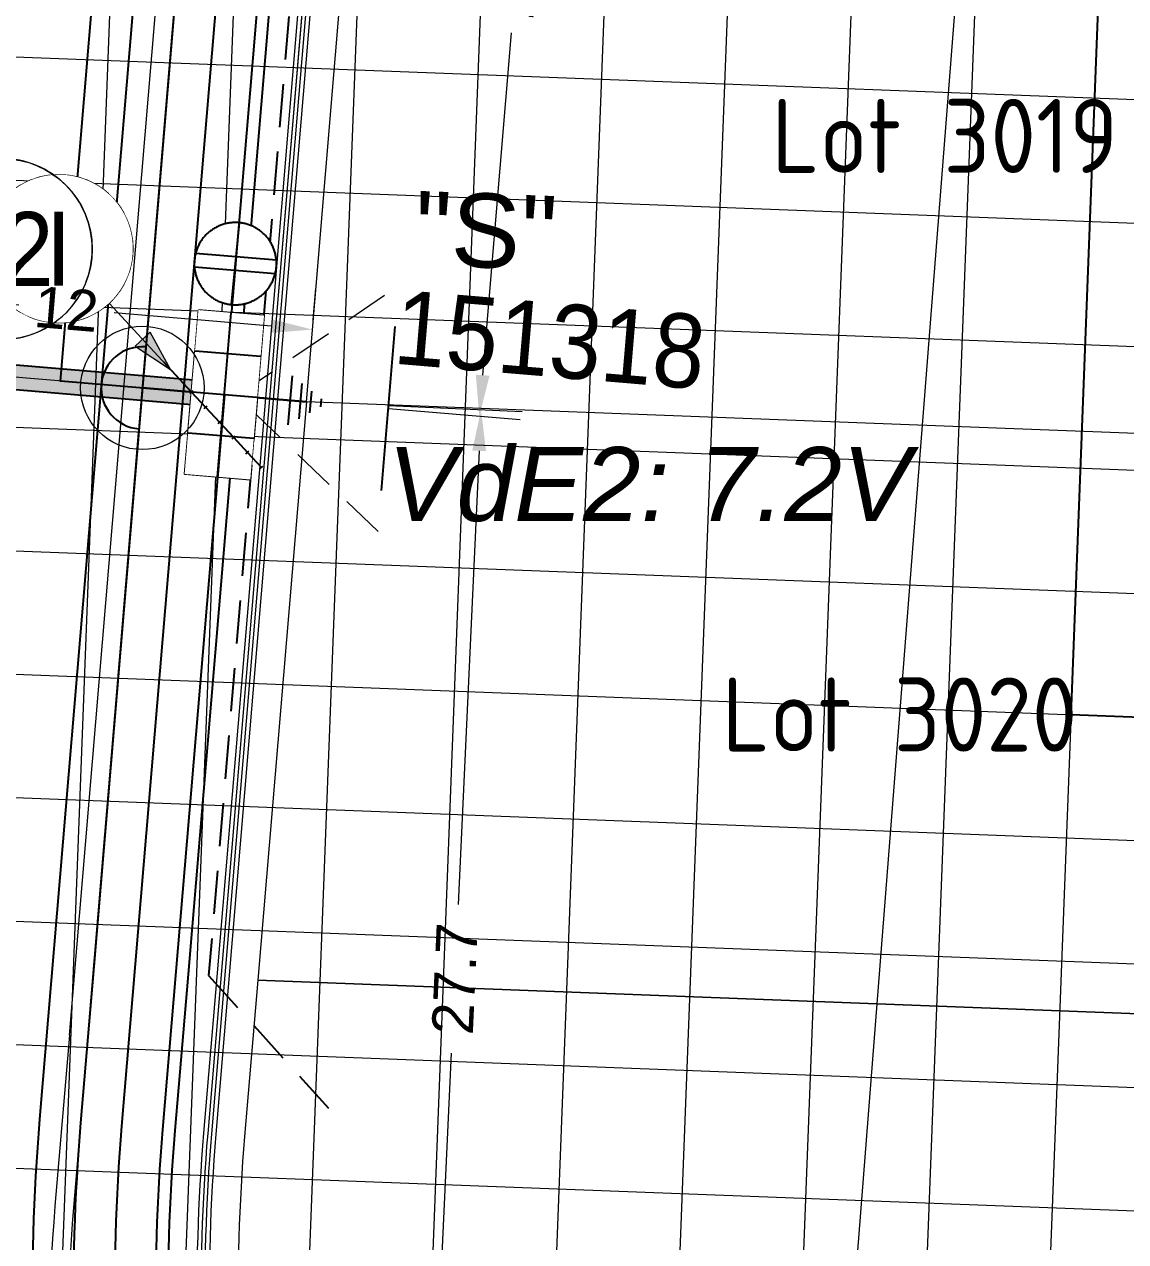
# Model space of a CAD drawing. Header units: metres. Extents: x 294745 to 296284, y 6233060 to 6235519.
# Drawn here: x 294994.37 to 295021.14, y 6234127.93 to 6234157.53 of the extents above; entities that cross this region are included whole.
import ezdxf
from ezdxf.enums import TextEntityAlignment as Align

# ---------------------------------------------------------------- set-up
doc = ezdxf.new("R2010")
doc.units = ezdxf.units.M
doc.set_wipeout_variables(frame=1)
doc.linetypes.add('IE Trench LV', pattern=[5.5, 3.5, -2])
doc.layers.get('0').update_dxf_attribs({"color": 6})
doc.layers.get('Defpoints').update_dxf_attribs({"color": 250})
for name, color, linetype, lineweight, plot in [('. Const Lines _SP', 251, 'Continuous', 0, False), ('. Const Lines Circles _SP', 251, 'Continuous', 0, False), ('._Cable_LV_16mm (2Core)_Proposed', 161, 'Cable o', 0, False), ('._Cable_LV_240mm_Proposed', 161, 'Cable x', 0, False), ('.Const Grid Substation', 252, 'Continuous', 0, False)]:
    doc.layers.add(name, color=color, linetype=linetype, lineweight=lineweight, plot=plot)
for name, color, linetype, lineweight, true_color, plot, transparency in [('. Const Lines HV', 7, 'Continuous', 0, 0x990000, False, 0.3), ('. Const Lines SL', 7, 'Continuous', 0, 0x009999, False, 0.3), ('. Const Trench (GIS)', 7, 'Continuous', 0, 0x990099, False, 0.3)]:
    doc.layers.add(name, color=color, linetype=linetype, lineweight=lineweight, true_color=true_color, plot=plot, transparency=transparency)
doc.layers.add('._Trenching HV', color=56, linetype='IE Trench HV', lineweight=0, plot=False, transparency=0.2)
for name, color, linetype, lineweight in [('_User Miscellaneous2', 31, 'Continuous', 13), ('_User Miscellaneous3', 30, 'Continuous', 13), ('_User Miscellaneous6', 2, 'Continuous', 13), ('_User_HV_Final', 1, 'Continuous', 25), ('_User_LV_Exist', 5, 'Continuous', 25), ('_User_LV_Final', 5, 'Continuous', 25), ('Cadastre Lot Numbers_SP_NEW', 2, 'Continuous', 15), ('Layer1', 5, 'Continuous', 13)]:
    doc.layers.add(name, color=color, linetype=linetype, lineweight=lineweight)
for name, color, linetype in [('Duct_SP_NEW', 2, 'Continuous'), ('Equip_LV_NEW', 2, 'Continuous'), ('Equip_SP_LV_EXT', 7, 'Continuous'), ('Equip_SP_LV_NEW', 2, 'Continuous'), ('Mains_HV_New_U72', 2, 'Cable x'), ('Mains_LV_New_T84', 2, 'Cable x'), ('Services_SP_NEW_UG', 2, 'IE Trench LV'), ('Trench_SP_NEW', 2, 'Continuous')]:
    doc.layers.add(name, color=color, linetype=linetype)
doc.layers.add('Kerb_SP_Existing', color=254, linetype='Continuous', lineweight=13, transparency=0.5)
doc.styles.add('LotNum', font='isocp.shx')
doc.styles.get("Standard").update_dxf_attribs({"font": 'arial.ttf'})
doc.linetypes.add('Cable 3', pattern='A,5,-0.01,[">>",Standard,S=1.5,R=0,X=0,Y=-0.735],-2.4', length=7.41)
doc.linetypes.add('Cable o', pattern='A,4,-0.01,["O",Standard,S=1.5,R=0,X=0,Y=-0.75],-1.6', length=5.61)
doc.linetypes.add('Cable x', pattern='A,5,-0.05,["X",Standard,S=1.5,R=0,X=0,Y=-0.75],-1.45', length=6.5)
doc.linetypes.add('IE Trench HV', pattern='A,4,-0.4,["/",Standard,S=2,R=0,X=0.25,Y=-1],-1.6', length=6)
doc.dimstyles.new('Standard 1.8mm', dxfattribs={"dimtxt": 1.8, "dimasz": 2, "dimexe": 1, "dimexo": 2, "dimgap": 0.5, "dimtad": 0, "dimdec": 1, "dimzin": 9, "dimdsep": 46, "dimtxsty": 'Standard', "dimcen": 2.5, "dimclrd": 256, "dimclre": 256, "dimclrt": 256, "dimadec": 0, "dimazin": 0, "dimtfac": 1, "dimtdec": 1, "dimtmove": 1, "dimatfit": 3, "dimfxl": 1.25, "dimlwd": -1, "dimlwe": -1, "dimarcsym": 1})

# ---------------------------------------------------------------- blocks, each defined once
blk = doc.blocks.new('Service Conduits - New')
at = {"layer": 'Defpoints'}
blk.add_line((2, 0), (0.3, 0), dxfattribs=at)
at = {"layer": 'Trench_SP_NEW', "linetype": 'IE Trench LV', "lineweight": 18, "ltscale": 0.3}
for points in [[(0.3, 0), (4, 3)], [(4, -3), (0.3, 0)]]:
    blk.add_lwpolyline(points, dxfattribs=at)
blk = doc.blocks.new('*U129')
blk.add_lwpolyline([(-0.8, 2), (-0.8, -1), (-0.8, 1), (-0.8, -2), (0.8, -2), (0.8, 2)], close=True)
at = {"layer": 'Defpoints'}
for p, q in [((4, -2), (4, 2)), ((0.3, -0.5), (0.3, 0.5)), ((0, 0), (2, 0))]:
    blk.add_line(p, q, dxfattribs=at)
at = {"layer": 'Defpoints', "flags": 128}
for points in [[(6, 4.5), (6, 4.5)], [(6, -4.5), (6, -4.5)]]:
    blk.add_lwpolyline(points, dxfattribs=at)
at = {"width": 0.9}
blk.add_attdef('ASSET_NUM', text='', height=1.8, rotation=360, dxfattribs=at).set_placement((4, 2), align=Align.MIDDLE_LEFT)
for tag, flags, p in [('OWNED_BY', 9, (-0.2, 0)), ('STREETNAME', 9, (-0.175, 0)), ('SUBURB', 1, (-0.158, 0)), ('PARENT', 9, (-0.143, 0)), ('NOTES', 9, (-0.127, 0)), ('LOCATION', 9, (-0.111, 0)), ('LEGEND', 9, (-0.091, 0)), ('SUPPORT_TYPE', 9, (-0.072, 0)), ('USAGE', 9, (-0.056, 0)), ('STATE', 9, (-0.032, 0))]:
    blk.add_attdef(tag, text='', height=0.01, rotation=270, dxfattribs=dict(flags=flags)).set_placement(p, align=Align.CENTER)
blk.add_wipeout([(-0.8, 2), (-0.8, -1), (-0.8, 1), (-0.8, -2), (0.8, -2), (0.8, 2)])
at = {"layer": 'Defpoints'}
for p, q in [((0, -2), (0, 2)), ((0.8, 1), (-0.8, 1)), ((2, 0), (-2, 0)), ((0.8, -1), (-0.8, -1))]:
    blk.add_line(p, q, dxfattribs=at)
blk = doc.blocks.new('*U96')
at = {"layer": 'Defpoints'}
blk.add_line((0, 2), (0, 0), dxfattribs=at)
at = {"layer": 'Services_SP_NEW_UG', "ltscale": 0.3}
for points in [[(0.8, 0), (0.8, 0), (0.8, 14.115)], [(0.8, 0), (0.8, 0), (0.8, -14.1)]]:
    blk.add_lwpolyline(points, dxfattribs=at)
at = {"layer": 'Services_SP_NEW_UG', "ltscale": 0.3, "flags": 128}
blk.add_lwpolyline([(0.8, -14.1), (4, -17.1)], dxfattribs=at)
blk = doc.blocks.new('PILLAR-EARTH')
for p, q in [((0.3, 0.6), (0.3, -0.6)), ((0.55, 0.433), (0.55, -0.433)), ((0.8, 0.267), (0.8, -0.267)), ((1.05, 0.1), (1.05, -0.1)), ((-0.5, 0), (0.3, 0))]:
    blk.add_line(p, q)
blk = doc.blocks.new('*U115')
blk.add_wipeout([(0, 1), (-0.025, 1), (-0.049, 0.999), (-0.074, 0.997), (-0.098, 0.995), (-0.122, 0.992), (-0.147, 0.989), (-0.171, 0.985), (-0.195, 0.981), (-0.219, 0.976), (-0.243, 0.97), (-0.267, 0.964), (-0.29, 0.957), (-0.314, 0.95), (-0.337, 0.942), (-0.36, 0.933), (-0.383, 0.924), (-0.405, 0.914), (-0.428, 0.904), (-0.45, 0.893), (-0.471, 0.882), (-0.493, 0.87), (-0.514, 0.858), (-0.535, 0.845), (-0.556, 0.831), (-0.576, 0.818), (-0.596, 0.803), (-0.615, 0.788), (-0.634, 0.773), (-0.653, 0.757), (-0.672, 0.741), (-0.69, 0.724), (-0.707, 0.707), (-0.724, 0.69), (-0.741, 0.672), (-0.757, 0.653), (-0.773, 0.634), (-0.788, 0.615), (-0.803, 0.596), (-0.818, 0.576), (-0.831, 0.556), (-0.845, 0.535), (-0.858, 0.514), (-0.87, 0.493), (-0.882, 0.471), (-0.893, 0.45), (-0.904, 0.428), (-0.914, 0.405), (-0.924, 0.383), (-0.933, 0.36), (-0.942, 0.337), (-0.95, 0.314), (-0.957, 0.29), (-0.964, 0.267), (-0.97, 0.243), (-0.976, 0.219), (-0.981, 0.195), (-0.985, 0.171), (-0.989, 0.147), (-0.992, 0.122), (-0.995, 0.098), (-0.997, 0.074), (-0.999, 0.049), (-1, 0.025), (-1, 0), (-1, -0.025), (-0.999, -0.049), (-0.997, -0.074), (-0.995, -0.098), (-0.992, -0.122), (-0.989, -0.147), (-0.985, -0.171), (-0.981, -0.195), (-0.976, -0.219), (-0.97, -0.243), (-0.964, -0.267), (-0.957, -0.29), (-0.95, -0.314), (-0.942, -0.337), (-0.933, -0.36), (-0.924, -0.383), (-0.914, -0.405), (-0.904, -0.428), (-0.893, -0.45), (-0.882, -0.471), (-0.87, -0.493), (-0.858, -0.514), (-0.845, -0.535), (-0.831, -0.556), (-0.818, -0.576), (-0.803, -0.596), (-0.788, -0.615), (-0.773, -0.634), (-0.757, -0.653), (-0.741, -0.672), (-0.724, -0.69), (-0.707, -0.707), (-0.69, -0.724), (-0.672, -0.741), (-0.653, -0.757), (-0.634, -0.773), (-0.615, -0.788), (-0.596, -0.803), (-0.576, -0.818), (-0.556, -0.831), (-0.535, -0.845), (-0.514, -0.858), (-0.493, -0.87), (-0.471, -0.882), (-0.45, -0.893), (-0.428, -0.904), (-0.405, -0.914), (-0.383, -0.924), (-0.36, -0.933), (-0.337, -0.942), (-0.314, -0.95), (-0.29, -0.957), (-0.267, -0.964), (-0.243, -0.97), (-0.219, -0.976), (-0.195, -0.981), (-0.171, -0.985), (-0.147, -0.989), (-0.122, -0.992), (-0.098, -0.995), (-0.074, -0.997), (-0.049, -0.999), (-0.025, -1), (0, -1), (0.025, -1), (0.049, -0.999), (0.074, -0.997), (0.098, -0.995), (0.122, -0.992), (0.147, -0.989), (0.171, -0.985), (0.195, -0.981), (0.219, -0.976), (0.243, -0.97), (0.267, -0.964), (0.29, -0.957), (0.314, -0.95), (0.337, -0.942), (0.36, -0.933), (0.383, -0.924), (0.405, -0.914), (0.428, -0.904), (0.45, -0.893), (0.471, -0.882), (0.493, -0.87), (0.514, -0.858), (0.535, -0.845), (0.556, -0.831), (0.576, -0.818), (0.596, -0.803), (0.615, -0.788), (0.634, -0.773), (0.653, -0.757), (0.672, -0.741), (0.69, -0.724), (0.707, -0.707), (0.724, -0.69), (0.741, -0.672), (0.757, -0.653), (0.773, -0.634), (0.788, -0.615), (0.803, -0.596), (0.818, -0.576), (0.831, -0.556), (0.845, -0.535), (0.858, -0.514), (0.87, -0.493), (0.882, -0.471), (0.893, -0.45), (0.904, -0.428), (0.914, -0.405), (0.924, -0.383), (0.933, -0.36), (0.942, -0.337), (0.95, -0.314), (0.957, -0.29), (0.964, -0.267), (0.97, -0.243), (0.976, -0.219), (0.981, -0.195), (0.985, -0.171), (0.989, -0.147), (0.992, -0.122), (0.995, -0.098), (0.997, -0.074), (0.999, -0.049), (1, -0.025), (1, 0), (1, 0.025), (0.999, 0.049), (0.997, 0.074), (0.995, 0.098), (0.992, 0.122), (0.989, 0.147), (0.985, 0.171), (0.981, 0.195), (0.976, 0.219), (0.97, 0.243), (0.964, 0.267), (0.957, 0.29), (0.95, 0.314), (0.942, 0.337), (0.933, 0.36), (0.924, 0.383), (0.914, 0.405), (0.904, 0.428), (0.893, 0.45), (0.882, 0.471), (0.87, 0.493), (0.858, 0.514), (0.845, 0.535), (0.831, 0.556), (0.818, 0.576), (0.803, 0.596), (0.788, 0.615), (0.773, 0.634), (0.757, 0.653), (0.741, 0.672), (0.724, 0.69), (0.707, 0.707), (0.69, 0.724), (0.672, 0.741), (0.653, 0.757), (0.634, 0.773), (0.615, 0.788), (0.596, 0.803), (0.576, 0.818), (0.556, 0.831), (0.535, 0.845), (0.514, 0.858), (0.493, 0.87), (0.471, 0.882), (0.45, 0.893), (0.428, 0.904), (0.405, 0.914), (0.383, 0.924), (0.36, 0.933), (0.337, 0.942), (0.314, 0.95), (0.29, 0.957), (0.267, 0.964), (0.243, 0.97), (0.219, 0.976), (0.195, 0.981), (0.171, 0.985), (0.147, 0.989), (0.122, 0.992), (0.098, 0.995), (0.074, 0.997), (0.049, 0.999), (0.025, 1)]).dxf.layer = 'Equip_LV_NEW'
at = {"layer": 'Defpoints', "linetype": 'Continuous'}
blk.add_line((-1, 0.007), (1, -0.017), dxfattribs=at)
at = {"layer": 'Equip_LV_NEW'}
for p, q in [((-0.167, 0.986), (-0.167, -0.986)), ((0.167, 0.986), (0.167, -0.986))]:
    blk.add_line(p, q, dxfattribs=at)
at = {"layer": 'Equip_LV_NEW', "flags": 128}
blk.add_lwpolyline([(0, 1), (-0.025, 1), (-0.049, 0.999), (-0.074, 0.997), (-0.098, 0.995), (-0.122, 0.992), (-0.147, 0.989), (-0.171, 0.985), (-0.195, 0.981), (-0.219, 0.976), (-0.243, 0.97), (-0.267, 0.964), (-0.29, 0.957), (-0.314, 0.95), (-0.337, 0.942), (-0.36, 0.933), (-0.383, 0.924), (-0.405, 0.914), (-0.428, 0.904), (-0.45, 0.893), (-0.471, 0.882), (-0.493, 0.87), (-0.514, 0.858), (-0.535, 0.845), (-0.556, 0.831), (-0.576, 0.818), (-0.596, 0.803), (-0.615, 0.788), (-0.634, 0.773), (-0.653, 0.757), (-0.672, 0.741), (-0.69, 0.724), (-0.707, 0.707), (-0.724, 0.69), (-0.741, 0.672), (-0.757, 0.653), (-0.773, 0.634), (-0.788, 0.615), (-0.803, 0.596), (-0.818, 0.576), (-0.831, 0.556), (-0.845, 0.535), (-0.858, 0.514), (-0.87, 0.493), (-0.882, 0.471), (-0.893, 0.45), (-0.904, 0.428), (-0.914, 0.405), (-0.924, 0.383), (-0.933, 0.36), (-0.942, 0.337), (-0.95, 0.314), (-0.957, 0.29), (-0.964, 0.267), (-0.97, 0.243), (-0.976, 0.219), (-0.981, 0.195), (-0.985, 0.171), (-0.989, 0.147), (-0.992, 0.122), (-0.995, 0.098), (-0.997, 0.074), (-0.999, 0.049), (-1, 0.025), (-1, 0), (-1, -0.025), (-0.999, -0.049), (-0.997, -0.074), (-0.995, -0.098), (-0.992, -0.122), (-0.989, -0.147), (-0.985, -0.171), (-0.981, -0.195), (-0.976, -0.219), (-0.97, -0.243), (-0.964, -0.267), (-0.957, -0.29), (-0.95, -0.314), (-0.942, -0.337), (-0.933, -0.36), (-0.924, -0.383), (-0.914, -0.405), (-0.904, -0.428), (-0.893, -0.45), (-0.882, -0.471), (-0.87, -0.493), (-0.858, -0.514), (-0.845, -0.535), (-0.831, -0.556), (-0.818, -0.576), (-0.803, -0.596), (-0.788, -0.615), (-0.773, -0.634), (-0.757, -0.653), (-0.741, -0.672), (-0.724, -0.69), (-0.707, -0.707), (-0.69, -0.724), (-0.672, -0.741), (-0.653, -0.757), (-0.634, -0.773), (-0.615, -0.788), (-0.596, -0.803), (-0.576, -0.818), (-0.556, -0.831), (-0.535, -0.845), (-0.514, -0.858), (-0.493, -0.87), (-0.471, -0.882), (-0.45, -0.893), (-0.428, -0.904), (-0.405, -0.914), (-0.383, -0.924), (-0.36, -0.933), (-0.337, -0.942), (-0.314, -0.95), (-0.29, -0.957), (-0.267, -0.964), (-0.243, -0.97), (-0.219, -0.976), (-0.195, -0.981), (-0.171, -0.985), (-0.147, -0.989), (-0.122, -0.992), (-0.098, -0.995), (-0.074, -0.997), (-0.049, -0.999), (-0.025, -1), (0, -1), (0.025, -1), (0.049, -0.999), (0.074, -0.997), (0.098, -0.995), (0.122, -0.992), (0.147, -0.989), (0.171, -0.985), (0.195, -0.981), (0.219, -0.976), (0.243, -0.97), (0.267, -0.964), (0.29, -0.957), (0.314, -0.95), (0.337, -0.942), (0.36, -0.933), (0.383, -0.924), (0.405, -0.914), (0.428, -0.904), (0.45, -0.893), (0.471, -0.882), (0.493, -0.87), (0.514, -0.858), (0.535, -0.845), (0.556, -0.831), (0.576, -0.818), (0.596, -0.803), (0.615, -0.788), (0.634, -0.773), (0.653, -0.757), (0.672, -0.741), (0.69, -0.724), (0.707, -0.707), (0.724, -0.69), (0.741, -0.672), (0.757, -0.653), (0.773, -0.634), (0.788, -0.615), (0.803, -0.596), (0.818, -0.576), (0.831, -0.556), (0.845, -0.535), (0.858, -0.514), (0.87, -0.493), (0.882, -0.471), (0.893, -0.45), (0.904, -0.428), (0.914, -0.405), (0.924, -0.383), (0.933, -0.36), (0.942, -0.337), (0.95, -0.314), (0.957, -0.29), (0.964, -0.267), (0.97, -0.243), (0.976, -0.219), (0.981, -0.195), (0.985, -0.171), (0.989, -0.147), (0.992, -0.122), (0.995, -0.098), (0.997, -0.074), (0.999, -0.049), (1, -0.025), (1, 0), (1, 0.025), (0.999, 0.049), (0.997, 0.074), (0.995, 0.098), (0.992, 0.122), (0.989, 0.147), (0.985, 0.171), (0.981, 0.195), (0.976, 0.219), (0.97, 0.243), (0.964, 0.267), (0.957, 0.29), (0.95, 0.314), (0.942, 0.337), (0.933, 0.36), (0.924, 0.383), (0.914, 0.405), (0.904, 0.428), (0.893, 0.45), (0.882, 0.471), (0.87, 0.493), (0.858, 0.514), (0.845, 0.535), (0.831, 0.556), (0.818, 0.576), (0.803, 0.596), (0.788, 0.615), (0.773, 0.634), (0.757, 0.653), (0.741, 0.672), (0.724, 0.69), (0.707, 0.707), (0.69, 0.724), (0.672, 0.741), (0.653, 0.757), (0.634, 0.773), (0.615, 0.788), (0.596, 0.803), (0.576, 0.818), (0.556, 0.831), (0.535, 0.845), (0.514, 0.858), (0.493, 0.87), (0.471, 0.882), (0.45, 0.893), (0.428, 0.904), (0.405, 0.914), (0.383, 0.924), (0.36, 0.933), (0.337, 0.942), (0.314, 0.95), (0.29, 0.957), (0.267, 0.964), (0.243, 0.97), (0.219, 0.976), (0.195, 0.981), (0.171, 0.985), (0.147, 0.989), (0.122, 0.992), (0.098, 0.995), (0.074, 0.997), (0.049, 0.999), (0.025, 1)], close=True, dxfattribs=at)
at = {"layer": 'Equip_LV_NEW'}
for tag, flags in [('ACTUAL_STATUS', 9), ('TYPE', 9), ('Z', 1), ('CONSTRUCTED_VOLTAGE', 9), ('NO_PHASES', 9), ('OPERATING_VOLTAGE', 9), ('ORIENTATION', 9), ('STATE', 9), ('SWITCH_TYPE', 9), ('USAGE', 9), ('NOTES', 9), ('OWNED_BY', 9), ('OPERATED_BY', 9), ('MAINTAINED_BY', 9), ('NUMBER_OF_PHASES', 9)]:
    blk.add_attdef(tag, text='', height=0.01, dxfattribs=dict(at, flags=flags)).set_placement((0, 0), align=Align.MIDDLE_LEFT)
blk = doc.blocks.new('*U110')
at = {"layer": 'Defpoints', "linetype": 'Continuous', "flags": 128}
for points in [[(0, 2), (0, -2)], [(-2, 0), (2, 0)]]:
    blk.add_lwpolyline(points, dxfattribs=at)
at = {"layer": '_User_LV_Exist'}
blk.add_blockref('PILLAR-EARTH', (1.3, 0), dxfattribs=at)
at = {"layer": 'Equip_LV_NEW', "linetype": 'Continuous', "rotation": 270}
blk.add_blockref('*U115', (0, 3.2), dxfattribs=at)
blk = doc.blocks.new('*U159')
at = {"transparency": 33554559}
for p, q in [((9, 50), (9, -50)), ((12, 50), (12, -50)), ((15, 50), (15, -50)), ((18, 50), (18, -50)), ((21, 50), (21, -50)), ((24, 50), (24, -50)), ((27, 50), (27, -50)), ((30, 50), (30, -50)), ((33, 50), (33, -50)), ((36, 50), (36, -50)), ((-50, -21), (50, -21)), ((-50, -24), (50, -24)), ((-50, -27), (50, -27)), ((-50, -30), (50, -30)), ((-50, -33), (50, -33)), ((-50, -36), (50, -36)), ((-50, -39), (50, -39)), ((-50, -42), (50, -42)), ((-50, -45), (50, -45))]:
    blk.add_line(p, q, dxfattribs=at)
blk = doc.blocks.new('*U201')
h = blk.add_hatch(color=256)
h.dxf.hatch_style = 1
h.paths.add_polyline_path([(2.222, -2.031), (1.855, -2.371), (2.718, -2.934)])
blk.add_line((2.718, -2.934), (1.223, -1.32))
at = {"linetype": 'Continuous', "flags": 128}
blk.add_lwpolyline([(0, 1.8), (-0.088, 1.798), (-0.176, 1.791), (-0.264, 1.781), (-0.351, 1.765), (-0.437, 1.746), (-0.523, 1.722), (-0.606, 1.695), (-0.689, 1.663), (-0.77, 1.627), (-0.849, 1.587), (-0.925, 1.544), (-1, 1.497), (-1.072, 1.446), (-1.142, 1.391), (-1.209, 1.334), (-1.273, 1.273), (-1.334, 1.209), (-1.391, 1.142), (-1.446, 1.072), (-1.497, 1), (-1.544, 0.925), (-1.587, 0.849), (-1.627, 0.77), (-1.663, 0.689), (-1.695, 0.606), (-1.722, 0.523), (-1.746, 0.437), (-1.765, 0.351), (-1.781, 0.264), (-1.791, 0.176), (-1.798, 0.088), (-1.8, 0), (-1.798, -0.088), (-1.791, -0.176), (-1.781, -0.264), (-1.765, -0.351), (-1.746, -0.437), (-1.722, -0.523), (-1.695, -0.606), (-1.663, -0.689), (-1.627, -0.77), (-1.587, -0.849), (-1.544, -0.925), (-1.497, -1), (-1.446, -1.072), (-1.391, -1.142), (-1.334, -1.209), (-1.273, -1.273), (-1.209, -1.334), (-1.142, -1.391), (-1.072, -1.446), (-1, -1.497), (-0.925, -1.544), (-0.849, -1.587), (-0.77, -1.627), (-0.689, -1.663), (-0.606, -1.695), (-0.523, -1.722), (-0.437, -1.746), (-0.351, -1.765), (-0.264, -1.781), (-0.176, -1.791), (-0.088, -1.798), (0, -1.8), (0.088, -1.798), (0.176, -1.791), (0.264, -1.781), (0.351, -1.765), (0.437, -1.746), (0.523, -1.722), (0.606, -1.695), (0.689, -1.663), (0.77, -1.627), (0.849, -1.587), (0.925, -1.544), (1, -1.497), (1.072, -1.446), (1.142, -1.391), (1.209, -1.334), (1.273, -1.273), (1.334, -1.209), (1.391, -1.142), (1.446, -1.072), (1.497, -1), (1.544, -0.925), (1.587, -0.849), (1.627, -0.77), (1.663, -0.689), (1.695, -0.606), (1.722, -0.523), (1.746, -0.437), (1.765, -0.351), (1.781, -0.264), (1.791, -0.176), (1.798, -0.088), (1.8, 0), (1.798, 0.088), (1.791, 0.176), (1.781, 0.264), (1.765, 0.351), (1.746, 0.437), (1.722, 0.523), (1.695, 0.606), (1.663, 0.689), (1.627, 0.77), (1.587, 0.849), (1.544, 0.925), (1.497, 1), (1.446, 1.072), (1.391, 1.142), (1.334, 1.209), (1.273, 1.273), (1.209, 1.334), (1.142, 1.391), (1.072, 1.446), (1, 1.497), (0.925, 1.544), (0.849, 1.587), (0.77, 1.627), (0.689, 1.663), (0.606, 1.695), (0.523, 1.722), (0.437, 1.746), (0.351, 1.765), (0.264, 1.781), (0.176, 1.791), (0.088, 1.798)], close=True, dxfattribs=at)
at = {"flags": 128}
blk.add_lwpolyline([(2.222, -2.031), (1.855, -2.371), (2.718, -2.934), (2.222, -2.031)], dxfattribs=at)
blk.add_circle((0, 0), 1.8)
at = {"layer": 'Defpoints', "linetype": 'Continuous'}
for p, q in [((3.191, -3.519), (3.265, -3.451)), ((3.531, -3.885), (3.604, -3.817)), ((3.871, -4.252), (3.944, -4.184)), ((4.211, -4.619), (4.284, -4.551)), ((4.55, -4.986), (4.624, -4.918)), ((4.89, -5.353), (4.964, -5.285))]:
    blk.add_line(p, q, dxfattribs=at)
at = {"layer": 'Defpoints', "linetype": 'Continuous', "flags": 128}
blk.add_lwpolyline([(2.548, -2.751), (3.228, -3.485), (3.568, -3.851), (3.908, -4.218), (4.247, -4.585), (4.587, -4.952), (4.927, -5.319)], dxfattribs=at)
at = {"width": 0.9}
blk.add_attdef('CODE', text='', height=1.8, dxfattribs=at).set_placement((0, 0), align=Align.MIDDLE_CENTER)
at = {"flags": 1}
blk.add_attdef('Z', (0, 0), '', height=0.2, dxfattribs=at)
at = {"linetype": 'Continuous'}
blk.add_wipeout([(0, 1.8), (-0.088, 1.798), (-0.176, 1.791), (-0.264, 1.781), (-0.351, 1.765), (-0.437, 1.746), (-0.523, 1.722), (-0.606, 1.695), (-0.689, 1.663), (-0.77, 1.627), (-0.849, 1.587), (-0.925, 1.544), (-1, 1.497), (-1.072, 1.446), (-1.142, 1.391), (-1.209, 1.334), (-1.273, 1.273), (-1.334, 1.209), (-1.391, 1.142), (-1.446, 1.072), (-1.497, 1), (-1.544, 0.925), (-1.587, 0.849), (-1.627, 0.77), (-1.663, 0.689), (-1.695, 0.606), (-1.722, 0.523), (-1.746, 0.437), (-1.765, 0.351), (-1.781, 0.264), (-1.791, 0.176), (-1.798, 0.088), (-1.8, 0), (-1.798, -0.088), (-1.791, -0.176), (-1.781, -0.264), (-1.765, -0.351), (-1.746, -0.437), (-1.722, -0.523), (-1.695, -0.606), (-1.663, -0.689), (-1.627, -0.77), (-1.587, -0.849), (-1.544, -0.925), (-1.497, -1), (-1.446, -1.072), (-1.391, -1.142), (-1.334, -1.209), (-1.273, -1.273), (-1.209, -1.334), (-1.142, -1.391), (-1.072, -1.446), (-1, -1.497), (-0.925, -1.544), (-0.849, -1.587), (-0.77, -1.627), (-0.689, -1.663), (-0.606, -1.695), (-0.523, -1.722), (-0.437, -1.746), (-0.351, -1.765), (-0.264, -1.781), (-0.176, -1.791), (-0.088, -1.798), (0, -1.8), (0.088, -1.798), (0.176, -1.791), (0.264, -1.781), (0.351, -1.765), (0.437, -1.746), (0.523, -1.722), (0.606, -1.695), (0.689, -1.663), (0.77, -1.627), (0.849, -1.587), (0.925, -1.544), (1, -1.497), (1.072, -1.446), (1.142, -1.391), (1.209, -1.334), (1.273, -1.273), (1.334, -1.209), (1.391, -1.142), (1.446, -1.072), (1.497, -1), (1.544, -0.925), (1.587, -0.849), (1.627, -0.77), (1.663, -0.689), (1.695, -0.606), (1.722, -0.523), (1.746, -0.437), (1.765, -0.351), (1.781, -0.264), (1.791, -0.176), (1.798, -0.088), (1.8, 0), (1.798, 0.088), (1.791, 0.176), (1.781, 0.264), (1.765, 0.351), (1.746, 0.437), (1.722, 0.523), (1.695, 0.606), (1.663, 0.689), (1.627, 0.77), (1.587, 0.849), (1.544, 0.925), (1.497, 1), (1.446, 1.072), (1.391, 1.142), (1.334, 1.209), (1.273, 1.273), (1.209, 1.334), (1.142, 1.391), (1.072, 1.446), (1, 1.497), (0.925, 1.544), (0.849, 1.587), (0.77, 1.627), (0.689, 1.663), (0.606, 1.695), (0.523, 1.722), (0.437, 1.746), (0.351, 1.765), (0.264, 1.781), (0.176, 1.791), (0.088, 1.798)], dxfattribs=at)
blk = doc.blocks.new('*D223')
at = {"layer": 'Defpoints', "color": 0, "lineweight": 15, "transparency": 16777216}
for p in [(295003.082, 6234170.408), (295001.229, 6234148.355), (295005.431, 6234148.002)]:
    blk.add_point(p, dxfattribs=at)
at = {"layer": 'Layer1', "transparency": 16777216}
for p, q in [((295005.075, 6234170.24), (295008.28, 6234169.971)), ((295007.2, 6234169.058), (295006.5, 6234160.733)), ((295005.514, 6234148.999), (295006.214, 6234157.324)), ((295003.222, 6234148.188), (295006.427, 6234147.918))]:
    blk.add_line(p, q, dxfattribs=at)
at = {"layer": 'Layer1', "lineweight": 15, "transparency": 16777216}
for points in [[(295007.034, 6234169.072), (295007.366, 6234169.044), (295007.284, 6234170.055)], [(295005.348, 6234149.013), (295005.68, 6234148.985), (295005.431, 6234148.002)]]:
    blk.add_solid(points, dxfattribs=at)
at = {"layer": 'Layer1', "lineweight": 15, "transparency": 16777216, "insert": (295006.357, 6234159.028), "char_height": 1, "attachment_point": 5, "rotation": 85.1968}
blk.add_mtext('22.1', dxfattribs=at)
blk = doc.blocks.new('*D224')
at = {"layer": 'Defpoints', "color": 0, "lineweight": 15, "transparency": 16777216}
for p in [(294989.418, 6234151.113), (294989.271, 6234149.36), (295001.229, 6234148.355)]:
    blk.add_point(p, dxfattribs=at)
at = {"layer": 'Layer1', "transparency": 16777216}
for p, q in [((294989.438, 6234151.353), (294989.502, 6234152.109)), ((294990.415, 6234151.029), (294994.237, 6234150.708)), ((295001.396, 6234150.348), (295001.46, 6234151.104)), ((295000.379, 6234150.192), (294996.557, 6234150.513))]:
    blk.add_line(p, q, dxfattribs=at)
at = {"layer": 'Layer1', "lineweight": 15, "transparency": 16777216}
for points in [[(294990.429, 6234151.195), (294990.401, 6234150.863), (294989.418, 6234151.113)], [(295000.393, 6234150.358), (295000.366, 6234150.026), (295001.376, 6234150.108)]]:
    blk.add_solid(points, dxfattribs=at)
at = {"layer": 'Layer1', "lineweight": 15, "transparency": 16777216, "insert": (294995.397, 6234150.61), "char_height": 1, "attachment_point": 5, "rotation": 355.1967}
blk.add_mtext('12', dxfattribs=at)
blk = doc.blocks.new('*D225')
at = {"layer": 'Defpoints', "color": 0, "lineweight": 15, "transparency": 16777216}
for p in [(295001.229, 6234148.355), (294999.952, 6234120.684), (295004.198, 6234120.488)]:
    blk.add_point(p, dxfattribs=at)
at = {"layer": 'Layer1', "transparency": 16777216}
for p, q in [((295003.227, 6234148.263), (295006.474, 6234148.113)), ((295005.429, 6234147.16), (295004.92, 6234136.129)), ((295004.244, 6234121.487), (295004.753, 6234132.518)), ((295001.95, 6234120.591), (295005.197, 6234120.442))]:
    blk.add_line(p, q, dxfattribs=at)
at = {"layer": 'Layer1', "lineweight": 15, "transparency": 16777216}
for points in [[(295005.262, 6234147.168), (295005.595, 6234147.153), (295005.475, 6234148.159)], [(295004.077, 6234121.494), (295004.41, 6234121.479), (295004.198, 6234120.488)]]:
    blk.add_solid(points, dxfattribs=at)
at = {"layer": 'Layer1', "lineweight": 15, "transparency": 16777216, "insert": (295004.836, 6234134.324), "char_height": 1, "attachment_point": 5, "rotation": 87.3577}
blk.add_mtext('27.7', dxfattribs=at)
blk = doc.blocks.new('*U254')
at = {"linetype": 'Continuous', "flags": 128}
blk.add_lwpolyline([(0, 2.2), (-0.108, 2.197), (-0.216, 2.189), (-0.323, 2.176), (-0.429, 2.158), (-0.535, 2.134), (-0.639, 2.105), (-0.741, 2.071), (-0.842, 2.033), (-0.941, 1.989), (-1.037, 1.94), (-1.131, 1.887), (-1.222, 1.829), (-1.311, 1.767), (-1.396, 1.701), (-1.477, 1.63), (-1.556, 1.556), (-1.63, 1.477), (-1.701, 1.396), (-1.767, 1.311), (-1.829, 1.222), (-1.887, 1.131), (-1.94, 1.037), (-1.989, 0.941), (-2.033, 0.842), (-2.071, 0.741), (-2.105, 0.639), (-2.134, 0.535), (-2.158, 0.429), (-2.176, 0.323), (-2.189, 0.216), (-2.197, 0.108), (-2.2, 0), (-2.197, -0.108), (-2.189, -0.216), (-2.176, -0.323), (-2.158, -0.429), (-2.134, -0.535), (-2.105, -0.639), (-2.071, -0.741), (-2.033, -0.842), (-1.989, -0.941), (-1.94, -1.037), (-1.887, -1.131), (-1.829, -1.222), (-1.767, -1.311), (-1.701, -1.396), (-1.63, -1.477), (-1.556, -1.556), (-1.477, -1.63), (-1.396, -1.701), (-1.311, -1.767), (-1.222, -1.829), (-1.131, -1.887), (-1.037, -1.94), (-0.941, -1.989), (-0.842, -2.033), (-0.741, -2.071), (-0.639, -2.105), (-0.535, -2.134), (-0.429, -2.158), (-0.323, -2.176), (-0.216, -2.189), (-0.108, -2.197), (0, -2.2), (0.108, -2.197), (0.216, -2.189), (0.323, -2.176), (0.429, -2.158), (0.535, -2.134), (0.639, -2.105), (0.741, -2.071), (0.842, -2.033), (0.941, -1.989), (1.037, -1.94), (1.131, -1.887), (1.222, -1.829), (1.311, -1.767), (1.396, -1.701), (1.477, -1.63), (1.556, -1.556), (1.63, -1.477), (1.701, -1.396), (1.767, -1.311), (1.829, -1.222), (1.887, -1.131), (1.94, -1.037), (1.989, -0.941), (2.033, -0.842), (2.071, -0.741), (2.105, -0.639), (2.134, -0.535), (2.158, -0.429), (2.176, -0.323), (2.189, -0.216), (2.197, -0.108), (2.2, 0), (2.197, 0.108), (2.189, 0.216), (2.176, 0.323), (2.158, 0.429), (2.134, 0.535), (2.105, 0.639), (2.071, 0.741), (2.033, 0.842), (1.989, 0.941), (1.94, 1.037), (1.887, 1.131), (1.829, 1.222), (1.767, 1.311), (1.701, 1.396), (1.63, 1.477), (1.556, 1.556), (1.477, 1.63), (1.396, 1.701), (1.311, 1.767), (1.222, 1.829), (1.131, 1.887), (1.037, 1.94), (0.941, 1.989), (0.842, 2.033), (0.741, 2.071), (0.639, 2.105), (0.535, 2.134), (0.429, 2.158), (0.323, 2.176), (0.216, 2.189), (0.108, 2.197)], close=True, dxfattribs=at)
blk.add_circle((0, 0), 2.2)
at = {"width": 0.9}
blk.add_attdef('CODE', text='', height=1.8, dxfattribs=at).set_placement((0, 0), align=Align.MIDDLE_CENTER)
at = {"flags": 1}
blk.add_attdef('Z', (0, 0), '', height=0.2, dxfattribs=at)

msp = doc.modelspace()

# ---------------------------------------------------------------- hatches: boundary and pattern name
at = {"layer": '_User Miscellaneous3', "lineweight": 15}
h = msp.add_hatch(color=256, dxfattribs=at)
h.dxf.hatch_style = 1
h.paths.add_polyline_path([(294989.9935, 6234149.6004), (294989.9432, 6234149.0026), (294999.0113, 6234148.2406), (294999.0615, 6234148.8385)])

# ---------------------------------------------------------------- linework, layer by layer
at = {"layer": '. Const Lines _SP', "linetype": 'Continuous', "lineweight": 0, "flags": 128}
for points in [[(295017.2998, 6234161.8509), (295016.1979, 6234147.7827), (295015.0961, 6234133.7145), (295014.0334, 6234120.1452), (295012.7434, 6234103.6747)], [(295000.5311, 6234148.4139), (294989.9684, 6234149.3015)]]:
    msp.add_lwpolyline(points, dxfattribs=at)
at = {"layer": '. Const Lines Circles _SP', "lineweight": 0}
msp.add_circle((294999.5346, 6234148.4977), 0.5, dxfattribs=at)
at = {"layer": '. Const Lines SL', "linetype": 'Continuous', "lineweight": 0, "flags": 128}
msp.add_lwpolyline([(295120.7536, 6234173.9051), (295108.3027, 6234174.3814), (295095.804, 6234174.8439), (295083.3076, 6234175.3376), (295070.8087, 6234175.8157), (295058.3105, 6234176.2938), (295045.8123, 6234176.7719), (295033.3142, 6234177.2499), (295010.3003, 6234178.1303), (295002.1188, 6234170.8911), (295001.4141, 6234162.5041), (295000.2322, 6234148.439), (294999.0503, 6234134.3739), (294998.7309, 6234130.5727, 0.0536319), (294998.9654, 6234120.5216)], format="xyb", dxfattribs=at)
at = {"layer": '. Const Trench (GIS)', "linetype": 'Continuous', "lineweight": 0, "flags": 128}
msp.add_lwpolyline([(295120.7804, 6234174.6046), (295108.329, 6234175.0809), (295095.8308, 6234175.5434), (295083.3348, 6234176.037), (295070.8355, 6234176.5152), (295058.3373, 6234176.9933), (295045.8391, 6234177.4713), (295033.3409, 6234177.9494), (295010.0467, 6234178.8405), (295001.4448, 6234171.2294), (295000.7165, 6234162.5628), (294999.5346, 6234148.4977), (294998.3528, 6234134.4326), (294998.0334, 6234130.6313, 0.0537523), (294998.2744, 6234120.4078)], format="xyb", dxfattribs=at)
at = {"layer": '._Cable_LV_240mm_Proposed', "color": 6, "linetype": 'Cable x', "lineweight": 0, "ltscale": 0.1, "flags": 128}
msp.add_lwpolyline([(295001.1431, 6234049.1144, -0.1055896), (294998.6659, 6234065.5082, -0.0654817), (295000.6332, 6234075.6735, -0.3119051), (295010.3611, 6234082.9796), (295010.3611, 6234082.9796), (295011.9892, 6234103.0907), (295009.5289, 6234104.0412, -0.2328458), (295000.3513, 6234114.5591), (294999.1623, 6234120.5538, -0.0535354), (294998.9302, 6234130.556), (295002.3114, 6234170.7945), (295010.3728, 6234177.9274), (295031.9982, 6234177.1001), (295031.8625, 6234173.5527)], format="xyb", dxfattribs=at)
at = {"layer": '._Cable_LV_240mm_Proposed', "color": 30, "linetype": 'Cable x', "lineweight": 0, "ltscale": 0.1, "true_color": 0xf26722, "flags": 128}
msp.add_lwpolyline([(295031.7627, 6234173.56), (295031.8945, 6234177.004), (295010.4091, 6234177.8259), (295002.4077, 6234170.7461), (295000.5311, 6234148.4139)], dxfattribs=at)
msp.add_lwpolyline([(295000.5311, 6234148.4139), (294999.0298, 6234130.5476, 0.0535814), (294999.2616, 6234120.5701), (295000.4487, 6234114.5817, 0.232792), (295009.5674, 6234104.1335, 0.0928435), (295027.7656, 6234100.3165), (295043.0394, 6234099.3112)], format="xyb", dxfattribs=at)
at = {"layer": '_User Miscellaneous6', "transparency": 33554534, "flags": 128}
for points in [[(295002.4106, 6234162.4204), (295032.189, 6234161.2813), (295031.1672, 6234147.2101), (295001.2287, 6234148.3553)], [(295001.2287, 6234148.3553), (295000.0468, 6234134.2902), (295030.1454, 6234133.1388), (295030.5222, 6234138.3282), (295031.1672, 6234147.2101)]]:
    msp.add_lwpolyline(points, close=True, dxfattribs=at)
msp.add_lwpolyline([(295000.0468, 6234134.2902), (294999.7274, 6234130.489, 0.0534551), (294999.9527, 6234120.6839), (295029.1599, 6234119.5666), (295030.1454, 6234133.1388)], format="xyb", close=True, dxfattribs=at)
at = {"layer": '_User_LV_Final', "linetype": 'Cable x'}
for points in [[(295038.5953, 6234166.0399), (295043.7915, 6234165.8411), (295044.3266, 6234179.8309), (295009.2131, 6234181.1741), (294999.2301, 6234172.3409), (294999.2301, 6234172.3409), (294997.3265, 6234149.6867)], [(295038.7482, 6234170.037), (295041.9458, 6234169.9146), (295042.2516, 6234177.9088), (295009.9379, 6234179.1449), (295001.1559, 6234171.3744), (294999.2357, 6234148.5228)]]:
    msp.add_lwpolyline(points, dxfattribs=at)
at = {"layer": '_User_LV_Final', "linetype": 'Cable o'}
msp.add_lwpolyline([(294998.4385, 6234148.5898), (294995.2497, 6234148.8577), (294997.1028, 6234170.9103)], dxfattribs=at)
at = {"layer": '_User_LV_Final', "linetype": 'Cable x', "flags": 128}
for points in [[(294999.2357, 6234148.5228), (294997.7344, 6234130.6564, 0.0538032), (294997.9782, 6234120.3589), (294999.1815, 6234114.2886, 0.2334544), (295009.0662, 6234102.934, 0.0760252), (295023.6668, 6234099.2983), (295027.6778, 6234099.0195), (295042.9637, 6234098.0134)], [(294997.159, 6234147.6938), (294996.0608, 6234134.6251), (294995.7414, 6234130.8239, 0.0541301), (294996.004, 6234120.0327), (294997.2314, 6234113.8407, 0.2343377), (295008.2951, 6234101.0886), (295011.7226, 6234099.7969), (295010.733, 6234085.3367)]]:
    msp.add_lwpolyline(points, format="xyb", dxfattribs=at)
at = {"layer": 'Duct_SP_NEW'}
for p, q in [((294989.9935, 6234149.6004), (294999.0615, 6234148.8385)), ((294989.9432, 6234149.0026), (294999.0113, 6234148.2406)), ((294999.0615, 6234148.8385), (294999.0364, 6234148.5395)), ((294999.0113, 6234148.2406), (294999.0364, 6234148.5395))]:
    msp.add_line(p, q, dxfattribs=at)
at = {"layer": 'Kerb_SP_Existing'}
for points in [[(294995.4686, 6234132.9509), (294998.2735, 6234166.3312, -0.4009204), (295015.2946, 6234181.3918), (295047.0959, 6234180.1753)], [(294995.917, 6234132.9132), (294998.722, 6234166.2936, -0.4009204), (295015.2774, 6234180.9421), (295047.0787, 6234179.7256)], [(294995.917, 6234132.9133), (294995.5679, 6234128.7591, 0.15686), (295001.0891, 6234104.8945, 0.1738518), (295009.4323, 6234098.0365, 0.067086), (295025.1095, 6234094.699, 0.0010848), (295029.3784, 6234094.3841, 0.1630601), (295032.1781, 6234095.1044, -0.1614986), (295035.4984, 6234095.9694, 0.0067835), (295062.1747, 6234094.5863), (295157.1687, 6234090.9525, -0.1622771), (295160.3947, 6234089.7383), (295160.7865, 6234089.4536, 0.135063), (295163.0879, 6234088.7246), (295166.0857, 6234088.61), (295166.6237, 6234088.6055, 0.3869306), (295175.4061, 6234096.9516), (295175.6818, 6234100.7491)]]:
    msp.add_lwpolyline(points, format="xyb", dxfattribs=at)
at = {"layer": 'Kerb_SP_Existing', "flags": 128}
msp.add_lwpolyline([(294995.4686, 6234132.951), (294995.1195, 6234128.7968, 0.15686), (295000.7027, 6234104.6637, 0.1738518), (295009.2807, 6234097.6129, 0.067086), (295025.0754, 6234094.2502, 0.0010848), (295029.3463, 6234093.9352, 0.1630601), (295032.4228, 6234094.7268, -0.1614986), (295035.469, 6234095.5204, 0.0067835), (295062.1575, 6234094.1367), (295157.1514, 6234090.5029, -0.1622771), (295160.1111, 6234089.3889), (295160.5416, 6234089.076, 0.135063), (295163.0707, 6234088.275), (295166.0685, 6234088.1603), (295166.6334, 6234088.1556, 0.3869306), (295175.8549, 6234096.919), (295176.1314, 6234100.7274)], format="xyb", dxfattribs=at)
at = {"layer": 'Trench_SP_NEW', "color": 2, "linetype": 'IE Trench HV', "flags": 128}
msp.add_lwpolyline([(295120.7804, 6234174.6046), (295010.0467, 6234178.8405), (295001.4448, 6234171.2294), (294998.3528, 6234134.4326), (294998.0334, 6234130.6313, 0.0537534), (294998.2744, 6234120.4077)], format="xyb", dxfattribs=at)

# ---------------------------------------------------------------- block references
at = {"layer": '.Const Grid Substation', "rotation": 267.8093070017601}
msp.add_blockref('*U159', (295041.7165, 6234163.919), dxfattribs=at)
at = {"layer": 'Trench_SP_NEW', "linetype": 'Continuous', "rotation": 355.1967757275078}
for name in ['*U96', 'Service Conduits - New']:
    msp.add_blockref(name, (294999.2357, 6234148.5228), dxfattribs=at)

# ---------------------------------------------------------------- texts
at = {"layer": 'Cadastre Lot Numbers_SP_NEW', "char_height": 1.8, "attachment_point": 5, "style": 'LotNum'}
for s, insert in [('Lot 3019', (295016.7488, 6234154.8168)), ('Lot 3020', (295015.647, 6234140.7486))]:
    msp.add_mtext(s, dxfattribs=dict(at, insert=insert))

# ---------------------------------------------------------------- next in the draw order: block references
at = {"linetype": 'Continuous', "rotation": 355.1967757275074}
msp.add_blockref('*U110', (294999.2357, 6234148.5228), dxfattribs=at)

# ---------------------------------------------------------------- next in the draw order: linework, layer by layer
at = {"layer": 'Mains_LV_New_T84', "linetype": 'Cable x', "flags": 128}
msp.add_lwpolyline([(295038.5953, 6234166.0399), (295043.7915, 6234165.8411), (295044.3266, 6234179.8309), (295009.2131, 6234181.1741), (294999.2301, 6234172.3409), (294999.2301, 6234172.3409), (294996.0608, 6234134.6251), (294995.7414, 6234130.8239, 0.0541301), (294996.004, 6234120.0327), (294997.2314, 6234113.8407, 0.2343377), (295008.2951, 6234101.0886), (295011.7226, 6234099.7969), (295010.5241, 6234082.2846, 0.3133729), (294999.4, 6234076.0849, 0.0654817), (294997.3682, 6234065.5867, 0.1231184), (295000.2074, 6234048.7618)], format="xyb", dxfattribs=at)
msp.add_lwpolyline([(295038.7482, 6234170.037), (295041.9458, 6234169.9146), (295042.2516, 6234177.9088), (295009.9379, 6234179.1449), (295001.1559, 6234171.3744), (294999.2357, 6234148.5228)], dxfattribs=at)

# ---------------------------------------------------------------- next in the draw order: block references
at = {"layer": 'Equip_SP_LV_NEW', "linetype": 'Continuous', "rotation": 355.1967757275078}
msp.add_blockref('*U129', (294999.2357, 6234148.5228), dxfattribs=at).add_auto_attribs({'ASSET_NUM': '151318'})

# ---------------------------------------------------------------- next in the draw order: linework, layer by layer
at = {"layer": '. Const Lines HV'}
msp.add_circle((294997.2427, 6234148.6902), 1.5, dxfattribs=at)
at = {"layer": '._Cable_LV_16mm (2Core)_Proposed', "lineweight": 0, "ltscale": 0.1, "flags": 128}
msp.add_lwpolyline([(295002.252, 6234171.2823), (295000.3318, 6234148.4307)], dxfattribs=at)
at = {"layer": '._Trenching HV', "lineweight": 0, "ltscale": 0.1, "flags": 128}
msp.add_lwpolyline([(295120.7498, 6234173.8052), (295010.3366, 6234178.0288), (295002.2151, 6234170.8428), (294998.8305, 6234130.5643, 0.0534551), (294999.0603, 6234120.5674, 0.0534551)], format="xyb", dxfattribs=at)
at = {"layer": '_User_HV_Final', "linetype": 'Cable x', "flags": 128}
for points in [[(295035.9043, 6234164.1414), (295026.7274, 6234164.4924), (295027.3458, 6234181.4812), (295008.8507, 6234182.1887), (294998.2671, 6234172.8241), (294994.7449, 6234130.9076, 0.0542863), (294995.0169, 6234119.8691), (294996.2561, 6234113.6179, 0.2347289), (295007.9096, 6234100.1659, 0.0761913), (295023.425, 6234096.3078), (295042.1711, 6234095.059), (295042.3739, 6234084.0392), (295040.4755, 6234084.1492), (295038.4039, 6234083.3012)], [(295034.9937, 6234140.1586), (295019.8144, 6234140.7393), (295021.3052, 6234179.7108), (295009.5755, 6234180.1595), (295000.193, 6234171.8576), (294996.7379, 6234130.7402, 0.0539691), (294996.991, 6234120.196), (294998.2066, 6234114.0642, 0.2339144), (295008.6807, 6234102.0113, 0.0760681), (295023.5832, 6234098.3017), (295044.1369, 6234096.9325), (295044.3763, 6234083.9269), (295046.1262, 6234083.832), (295048.3902, 6234082.7948)]]:
    msp.add_lwpolyline(points, format="xyb", dxfattribs=at)
at = {"layer": '_User_LV_Final', "linetype": 'Continuous'}
msp.add_arc((294997.2427, 6234148.6902), 1, 85.19678, 265.19678, dxfattribs=at)
at = {"layer": 'Mains_HV_New_U72', "linetype": 'Cable x', "ltscale": 0.1, "flags": 128}
for points in [[(295030.2208, 6234174.8665), (295027.3458, 6234181.4812), (295008.8507, 6234182.1887), (294998.2671, 6234172.8241), (294994.7449, 6234130.9076, 0.0542863), (294995.0169, 6234119.8691), (294996.2561, 6234113.6179, 0.2347289), (295007.9096, 6234100.1659, 0.0761913), (295023.425, 6234096.3078), (295042.1711, 6234095.059), (295042.3555, 6234085.0418), (295040.3616, 6234085.1577), (295038.4039, 6234083.3012)], [(295030.2208, 6234174.8665), (295026.0128, 6234179.5307), (295009.5755, 6234180.1595), (295000.193, 6234171.8576), (294996.7379, 6234130.7402, 0.0539691), (294996.991, 6234120.196), (294998.2066, 6234114.0642, 0.2339144), (295008.6807, 6234102.0113, 0.0760681), (295023.5832, 6234098.3017), (295044.1369, 6234096.9325), (295044.3579, 6234084.9294), (295046.3522, 6234084.8213), (295048.3902, 6234082.7948)]]:
    msp.add_lwpolyline(points, format="xyb", dxfattribs=at)
at = {"layer": 'Mains_LV_New_T84', "linetype": 'Cable x', "flags": 128}
msp.add_lwpolyline([(294999.2357, 6234148.5228), (294997.7344, 6234130.6564, 0.0538032), (294997.9782, 6234120.3589), (294999.1815, 6234114.2886, 0.2334544), (295009.0662, 6234102.934, 0.0760252), (295023.6668, 6234099.2983), (295027.6778, 6234099.0195), (295042.9637, 6234098.0134)], format="xyb", dxfattribs=at)

# ---------------------------------------------------------------- next in the draw order: texts
at = {"layer": '_User_LV_Exist', "linetype": 'Cable 3', "insert": (295009.5616, 6234146.3385), "char_height": 1.8, "attachment_point": 5}
msp.add_mtext('{\\fArial|b0|i1|c0|p34;VdE2: 7.2V}', dxfattribs=at)
at = {"layer": 'Equip_SP_LV_EXT', "insert": (295005.5914, 6234152.5046), "char_height": 1.8, "attachment_point": 5, "rotation": 357.80933}
msp.add_mtext('"S"', dxfattribs=at)

# ---------------------------------------------------------------- next in the draw order: dimensions: what is measured, and where the dimension line sits
at = {"layer": 'Layer1', "lineweight": 15}
dim = msp.add_aligned_dim(p1=(295003.0817, 6234170.4079), p2=(295001.2287, 6234148.3553), distance=4.2168, dimstyle='Standard 1.8mm', override={"dimtxt": 1, "dimasz": 1}, dxfattribs=at)
dim.commit()
dim.dimension.update_dxf_attribs({"geometry": '*D223', "text_midpoint": (295006.3572, 6234159.0285)})

# ---------------------------------------------------------------- next in the draw order: block references
at = {"layer": '_User Miscellaneous3', "color": 40, "lineweight": 15}
msp.add_blockref('*U201', (294995.2105, 6234152.0744), dxfattribs=at).add_auto_attribs({'CODE': 'I'})

# ---------------------------------------------------------------- next in the draw order: block references
at = {"layer": '_User Miscellaneous2', "color": 40, "lineweight": 15}
msp.add_blockref('*U254', (294993.8259, 6234152.0666), dxfattribs=at).add_auto_attribs({'CODE': '02'})

# ---------------------------------------------------------------- next in the draw order: dimensions: what is measured, and where the dimension line sits
at = {"layer": 'Layer1', "lineweight": 15}
for p2, distance, picture, middle in [((294989.2708, 6234149.3601), -1.7589, '*D224', (294995.397, 6234150.6104)), ((294999.9517, 6234120.6837), 4.2506, '*D225', (295004.8362, 6234134.3235))]:
    dim = msp.add_aligned_dim(p1=(295001.2287, 6234148.3553), p2=p2, distance=distance, dimstyle='Standard 1.8mm', override={"dimtxt": 1, "dimasz": 1}, dxfattribs=at)
    dim.commit()
    dim.dimension.update_dxf_attribs({"geometry": picture, "text_midpoint": middle})

doc.saveas('drawing.dxf')
